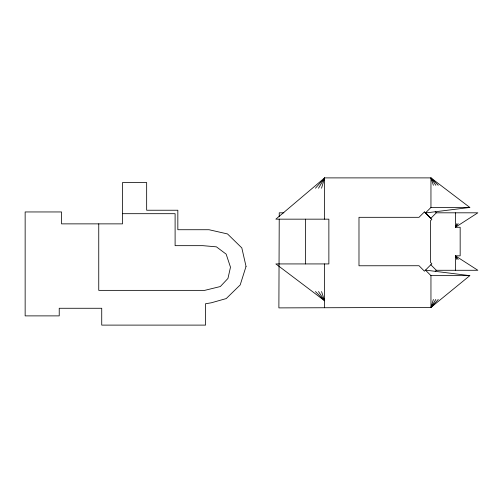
<?xml version="1.0" encoding="UTF-8"?>
<svg xmlns="http://www.w3.org/2000/svg" width="503" height="503" viewBox="0 0 503 503"><rect width="100%" height="100%" fill="white"/><g stroke="black" fill="none" stroke-linecap="round" stroke-linejoin="round"><path stroke-width="0.75" d="M279.222 219.101L278.882 307.893L430.952 307.402L469.833 275.638L425.425 270.111L430.952 275.638L469.833 275.638M279.234 216.743L279.247 212.813L283.881 212.813M321.549 188.21L324.598 177.892L430.952 177.892L469.833 207.456L425.425 212.983L430.788 218.34L436.315 212.813L477.85 212.813L455.397 227.262L455.397 212.813M433.385 299.461L430.952 307.402L438.245 299.461M455.397 270.281L455.397 255.832L460.163 255.832L460.163 227.262L455.397 227.262L456.806 223.646M318.506 188.21L324.598 177.892L324.598 219.163M435.812 299.461L430.952 307.402L430.952 275.638M455.397 227.262L458.208 223.646M315.456 188.21L324.598 177.892L275.858 219.163L328.868 219.163L328.868 263.93L275.858 263.93L324.598 300.756L321.549 291.551M425.425 212.983L430.952 207.456L469.833 207.456M435.24 271.35L436.315 270.281L477.85 270.281L455.397 255.832L456.806 259.447M122.518 213.687L175.107 213.687L175.107 245.665L202.885 245.665L216.428 246.847L226.155 254.141L230.487 267.194L227.96 278.442L220.333 286.54L204.696 290.363L98.751 290.363L98.751 223.866M430.788 264.754L436.315 270.281M435.24 211.744L436.315 212.813M315.456 291.551L324.598 300.756L318.506 291.551M438.245 185.28L430.952 177.892L430.952 207.456M455.397 255.832L458.208 259.447M435.812 185.28L430.952 177.892L433.385 185.28M324.598 263.93L324.598 307.742M305.459 219.163L305.459 263.93M246.042 266.427L240.195 284.937L226.231 298.575L211.291 302.8L205.444 303.774L205.576 325.108L101.732 325.108L101.732 308.27L59.228 308.27L59.228 315.884L25.15 315.884L25.15 211.952L61.542 211.952L61.542 223.866L122.518 223.866L122.518 182.532L146.662 182.532L146.662 210.235L177.836 210.235L177.836 229.726L209.015 229.726L227.526 233.945L241.817 247.91L246.042 266.427M424.419 211.914L419.012 217.315L358.985 217.315L358.985 265.779L419.03 265.735L424.419 271.18L431.851 263.742L430.486 262.377L430.486 220.716L431.851 219.352L424.419 211.914"/></g></svg>
